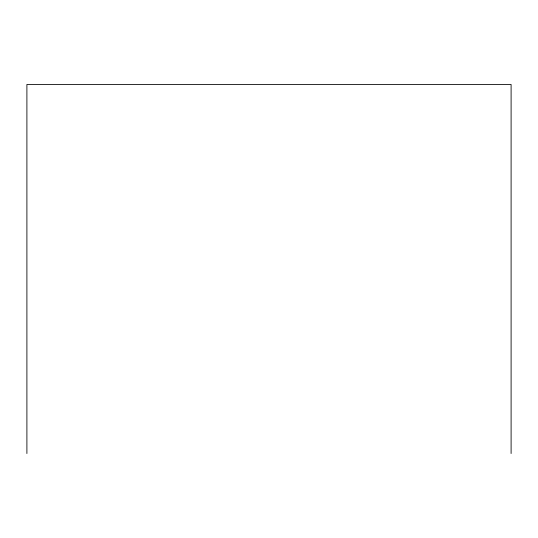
<?xml version="1.0" encoding="UTF-8"?>
<svg xmlns="http://www.w3.org/2000/svg" width="538" height="538" viewBox="0 0 538 538"><rect width="100%" height="100%" fill="white"/><g stroke="black" fill="none" stroke-linecap="round" stroke-linejoin="round"><path stroke-width="0.81" d="M511.1 453.534L511.1 84.466L26.9 84.466L26.9 453.534"/></g></svg>
